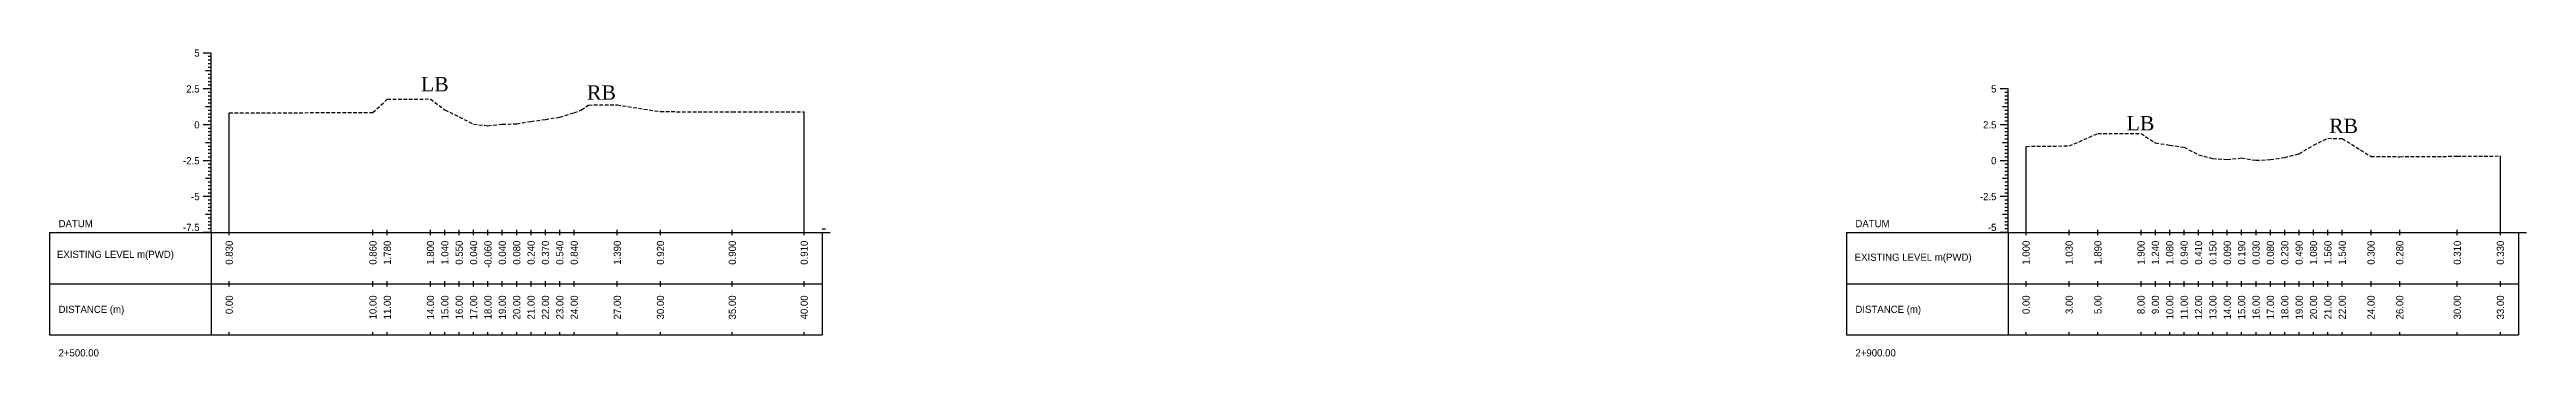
# Model space of a CAD drawing. Header units: inches. Extents: x 3247 to 4722, y -1199 to -293.
# Drawn here: x 4547.9 to 4720.2, y -858.4 to -837 of the extents above; entities that cross this region are included whole.
import ezdxf
from ezdxf.enums import TextEntityAlignment as Align

# ---------------------------------------------------------------- set-up
doc = ezdxf.new("R2010")
doc.units = ezdxf.units.IN
doc.header["$MEASUREMENT"] = 0
doc.linetypes.add('HIDDEN', pattern=[0.375, 0.25, -0.125])
doc.layers.add('CS_Drawing', color=7, linetype='Continuous')
doc.layers.add('GL', color=3, linetype='HIDDEN')
doc.styles.add('romans', font='romans.shx')

msp = doc.modelspace()

# ---------------------------------------------------------------- linework, layer by layer
at = {"layer": 'CS_Drawing'}
for p, q in [((4559.15, -837.22), (4558.59, -837.22)), ((4559.15, -837.22), (4558.76, -837.22)), ((4559.15, -837.22), (4558.93, -837.22)), ((4559.15, -849.72), (4559.15, -837.22)), ((4559.15, -838.47), (4558.76, -838.47)), ((4559.15, -837.47), (4558.93, -837.47)), ((4559.15, -837.72), (4558.93, -837.72)), ((4559.15, -837.97), (4558.93, -837.97)), ((4559.15, -838.22), (4558.93, -838.22)), ((4559.15, -838.47), (4558.93, -838.47)), ((4559.15, -838.72), (4558.93, -838.72)), ((4559.15, -838.97), (4558.93, -838.97)), ((4559.15, -839.72), (4558.59, -839.72)), ((4559.15, -839.72), (4558.76, -839.72)), ((4559.15, -839.22), (4558.93, -839.22)), ((4559.15, -839.47), (4558.93, -839.47)), ((4559.15, -839.72), (4558.93, -839.72)), ((4559.15, -839.97), (4558.93, -839.97)), ((4559.15, -840.22), (4558.93, -840.22)), ((4559.15, -840.47), (4558.93, -840.47)), ((4559.15, -840.72), (4558.93, -840.72)), ((4684.15, -839.72), (4683.59, -839.72)), ((4684.15, -839.72), (4683.76, -839.72)), ((4684.15, -839.72), (4683.93, -839.72)), ((4684.15, -839.97), (4683.93, -839.97)), ((4684.15, -840.22), (4683.93, -840.22)), ((4684.15, -840.47), (4683.93, -840.47)), ((4684.15, -840.72), (4683.93, -840.72)), ((4684.15, -849.72), (4684.15, -839.72)), ((4559.15, -842.22), (4558.59, -842.22)), ((4559.15, -840.97), (4558.76, -840.97)), ((4559.15, -842.22), (4558.76, -842.22)), ((4559.15, -840.97), (4558.93, -840.97)), ((4559.15, -841.22), (4558.93, -841.22)), ((4559.15, -841.47), (4558.93, -841.47)), ((4559.15, -841.72), (4558.93, -841.72)), ((4559.15, -841.97), (4558.93, -841.97)), ((4559.15, -842.22), (4558.93, -842.22)), ((4559.15, -842.47), (4558.93, -842.47)), ((4560.4, -849.72), (4560.4, -841.39)), ((4600.4, -849.72), (4600.4, -841.31)), ((4684.15, -842.22), (4683.59, -842.22)), ((4684.15, -840.97), (4683.76, -840.97)), ((4684.15, -842.22), (4683.76, -842.22)), ((4684.15, -840.97), (4683.93, -840.97)), ((4684.15, -841.22), (4683.93, -841.22)), ((4684.15, -841.47), (4683.93, -841.47)), ((4684.15, -841.72), (4683.93, -841.72)), ((4684.15, -841.97), (4683.93, -841.97)), ((4684.15, -842.22), (4683.93, -842.22)), ((4684.15, -842.47), (4683.93, -842.47)), ((4559.15, -843.47), (4558.76, -843.47)), ((4559.15, -842.72), (4558.93, -842.72)), ((4559.15, -842.97), (4558.93, -842.97)), ((4559.15, -843.22), (4558.93, -843.22)), ((4559.15, -843.47), (4558.93, -843.47)), ((4559.15, -843.72), (4558.93, -843.72)), ((4559.15, -843.97), (4558.93, -843.97)), ((4559.15, -844.22), (4558.93, -844.22)), ((4684.15, -843.47), (4683.76, -843.47)), ((4684.15, -842.72), (4683.93, -842.72)), ((4684.15, -842.97), (4683.93, -842.97)), ((4684.15, -843.22), (4683.93, -843.22)), ((4684.15, -843.47), (4683.93, -843.47)), ((4684.15, -843.72), (4683.93, -843.72)), ((4684.15, -843.97), (4683.93, -843.97)), ((4684.15, -844.22), (4683.93, -844.22)), ((4685.4, -849.72), (4685.4, -843.72)), ((4559.15, -844.72), (4558.59, -844.72)), ((4559.15, -844.72), (4558.76, -844.72)), ((4559.15, -845.97), (4558.76, -845.97)), ((4559.15, -844.47), (4558.93, -844.47)), ((4559.15, -844.72), (4558.93, -844.72)), ((4559.15, -844.97), (4558.93, -844.97)), ((4559.15, -845.22), (4558.93, -845.22)), ((4559.15, -845.47), (4558.93, -845.47)), ((4559.15, -845.72), (4558.93, -845.72)), ((4559.15, -845.97), (4558.93, -845.97)), ((4684.15, -844.72), (4683.59, -844.72)), ((4684.15, -844.72), (4683.76, -844.72)), ((4684.15, -845.97), (4683.76, -845.97)), ((4684.15, -844.47), (4683.93, -844.47)), ((4684.15, -844.72), (4683.93, -844.72)), ((4684.15, -844.97), (4683.93, -844.97)), ((4684.15, -845.22), (4683.93, -845.22)), ((4684.15, -845.47), (4683.93, -845.47)), ((4684.15, -845.72), (4683.93, -845.72)), ((4684.15, -845.97), (4683.93, -845.97)), ((4718.4, -849.72), (4718.4, -844.39)), ((4559.15, -847.22), (4558.59, -847.22)), ((4559.15, -847.22), (4558.76, -847.22)), ((4559.15, -846.22), (4558.93, -846.22)), ((4559.15, -846.47), (4558.93, -846.47)), ((4559.15, -846.72), (4558.93, -846.72)), ((4559.15, -846.97), (4558.93, -846.97)), ((4559.15, -847.22), (4558.93, -847.22)), ((4559.15, -847.47), (4558.93, -847.47)), ((4559.15, -847.72), (4558.93, -847.72)), ((4684.15, -847.22), (4683.59, -847.22)), ((4684.15, -847.22), (4683.76, -847.22)), ((4684.15, -846.22), (4683.93, -846.22)), ((4684.15, -846.47), (4683.93, -846.47)), ((4684.15, -846.72), (4683.93, -846.72)), ((4684.15, -846.97), (4683.93, -846.97)), ((4684.15, -847.22), (4683.93, -847.22)), ((4684.15, -847.47), (4683.93, -847.47)), ((4684.15, -847.72), (4683.93, -847.72)), ((4559.15, -848.47), (4558.76, -848.47)), ((4559.15, -847.97), (4558.93, -847.97)), ((4559.15, -848.22), (4558.93, -848.22)), ((4559.15, -848.47), (4558.93, -848.47)), ((4559.15, -848.72), (4558.93, -848.72)), ((4559.15, -848.97), (4558.93, -848.97)), ((4559.15, -849.22), (4558.93, -849.22)), ((4559.15, -849.47), (4558.93, -849.47)), ((4601.65, -849.47), (4601.88, -849.47)), ((4684.15, -848.47), (4683.76, -848.47)), ((4684.15, -847.97), (4683.93, -847.97)), ((4684.15, -848.22), (4683.93, -848.22)), ((4684.15, -848.47), (4683.93, -848.47)), ((4684.15, -848.72), (4683.93, -848.72)), ((4684.15, -848.97), (4683.93, -848.97)), ((4684.15, -849.22), (4683.93, -849.22)), ((4684.15, -849.47), (4683.93, -849.47)), ((4547.9, -849.72), (4559.15, -849.72)), ((4547.9, -849.72), (4547.9, -856.85)), ((4559.15, -849.72), (4558.59, -849.72)), ((4559.15, -849.72), (4558.76, -849.72)), ((4559.15, -849.72), (4558.93, -849.72)), ((4559.15, -849.72), (4601.65, -849.72)), ((4559.15, -849.72), (4559.15, -856.85)), ((4560.4, -849.91), (4560.4, -849.54)), ((4570.4, -849.91), (4570.4, -849.54)), ((4571.4, -849.91), (4571.4, -849.54)), ((4574.4, -849.91), (4574.4, -849.54)), ((4575.4, -849.91), (4575.4, -849.54)), ((4576.4, -849.91), (4576.4, -849.54)), ((4577.4, -849.91), (4577.4, -849.54)), ((4578.4, -849.91), (4578.4, -849.54)), ((4579.4, -849.91), (4579.4, -849.54)), ((4580.4, -849.91), (4580.4, -849.54)), ((4581.4, -849.91), (4581.4, -849.54)), ((4582.4, -849.91), (4582.4, -849.54)), ((4583.4, -849.91), (4583.4, -849.54)), ((4584.4, -849.91), (4584.4, -849.54)), ((4587.4, -849.91), (4587.4, -849.54)), ((4590.4, -849.91), (4590.4, -849.54)), ((4595.4, -849.91), (4595.4, -849.54)), ((4600.4, -849.91), (4600.4, -849.54)), ((4601.65, -849.72), (4602.21, -849.72)), ((4601.65, -849.72), (4602.04, -849.72)), ((4601.65, -849.72), (4601.88, -849.72)), ((4601.65, -849.72), (4601.65, -856.85)), ((4672.9, -849.72), (4684.15, -849.72)), ((4672.9, -849.72), (4672.9, -856.85)), ((4684.15, -849.72), (4683.59, -849.72)), ((4684.15, -849.72), (4683.76, -849.72)), ((4684.15, -849.72), (4683.93, -849.72)), ((4684.15, -849.72), (4719.65, -849.72)), ((4684.15, -849.72), (4684.15, -856.85)), ((4685.4, -849.91), (4685.4, -849.54)), ((4688.4, -849.91), (4688.4, -849.54)), ((4690.4, -849.91), (4690.4, -849.54)), ((4693.4, -849.91), (4693.4, -849.54)), ((4694.4, -849.91), (4694.4, -849.54)), ((4695.4, -849.91), (4695.4, -849.54)), ((4696.4, -849.91), (4696.4, -849.54)), ((4697.4, -849.91), (4697.4, -849.54)), ((4698.4, -849.91), (4698.4, -849.54)), ((4699.4, -849.91), (4699.4, -849.54)), ((4700.4, -849.91), (4700.4, -849.54)), ((4701.4, -849.91), (4701.4, -849.54)), ((4702.4, -849.91), (4702.4, -849.54)), ((4703.4, -849.91), (4703.4, -849.54)), ((4704.4, -849.91), (4704.4, -849.54)), ((4705.4, -849.91), (4705.4, -849.54)), ((4706.4, -849.91), (4706.4, -849.54)), ((4707.4, -849.91), (4707.4, -849.54)), ((4709.4, -849.91), (4709.4, -849.54)), ((4711.4, -849.91), (4711.4, -849.54)), ((4715.4, -849.91), (4715.4, -849.54)), ((4718.4, -849.91), (4718.4, -849.54)), ((4719.65, -849.72), (4720.21, -849.72)), ((4719.65, -849.72), (4720.04, -849.72)), ((4719.65, -849.72), (4719.88, -849.72)), ((4719.65, -849.72), (4719.65, -856.85)), ((4547.9, -853.29), (4559.15, -853.29)), ((4559.15, -853.29), (4601.65, -853.29)), ((4559.15, -853.29), (4601.65, -853.29)), ((4560.4, -853.47), (4560.4, -853.1)), ((4570.4, -853.47), (4570.4, -853.1)), ((4571.4, -853.47), (4571.4, -853.1)), ((4574.4, -853.47), (4574.4, -853.1)), ((4575.4, -853.47), (4575.4, -853.1)), ((4576.4, -853.47), (4576.4, -853.1)), ((4577.4, -853.47), (4577.4, -853.1)), ((4578.4, -853.47), (4578.4, -853.1)), ((4579.4, -853.47), (4579.4, -853.1)), ((4580.4, -853.47), (4580.4, -853.1)), ((4581.4, -853.47), (4581.4, -853.1)), ((4582.4, -853.47), (4582.4, -853.1)), ((4583.4, -853.47), (4583.4, -853.1)), ((4584.4, -853.47), (4584.4, -853.1)), ((4587.4, -853.47), (4587.4, -853.1)), ((4590.4, -853.47), (4590.4, -853.1)), ((4595.4, -853.47), (4595.4, -853.1)), ((4600.4, -853.47), (4600.4, -853.1)), ((4672.9, -853.29), (4684.15, -853.29)), ((4684.15, -853.29), (4719.65, -853.29)), ((4684.15, -853.29), (4719.65, -853.29)), ((4685.4, -853.47), (4685.4, -853.1)), ((4688.4, -853.47), (4688.4, -853.1)), ((4690.4, -853.47), (4690.4, -853.1)), ((4693.4, -853.47), (4693.4, -853.1)), ((4694.4, -853.47), (4694.4, -853.1)), ((4695.4, -853.47), (4695.4, -853.1)), ((4696.4, -853.47), (4696.4, -853.1)), ((4697.4, -853.47), (4697.4, -853.1)), ((4698.4, -853.47), (4698.4, -853.1)), ((4699.4, -853.47), (4699.4, -853.1)), ((4700.4, -853.47), (4700.4, -853.1)), ((4701.4, -853.47), (4701.4, -853.1)), ((4702.4, -853.47), (4702.4, -853.1)), ((4703.4, -853.47), (4703.4, -853.1)), ((4704.4, -853.47), (4704.4, -853.1)), ((4705.4, -853.47), (4705.4, -853.1)), ((4706.4, -853.47), (4706.4, -853.1)), ((4707.4, -853.47), (4707.4, -853.1)), ((4709.4, -853.47), (4709.4, -853.1)), ((4711.4, -853.47), (4711.4, -853.1)), ((4715.4, -853.47), (4715.4, -853.1)), ((4718.4, -853.47), (4718.4, -853.1)), ((4547.9, -856.85), (4559.15, -856.85)), ((4559.15, -856.85), (4601.65, -856.85)), ((4560.4, -856.85), (4560.4, -856.66)), ((4570.4, -856.85), (4570.4, -856.66)), ((4571.4, -856.85), (4571.4, -856.66)), ((4574.4, -856.85), (4574.4, -856.66)), ((4575.4, -856.85), (4575.4, -856.66)), ((4576.4, -856.85), (4576.4, -856.66)), ((4577.4, -856.85), (4577.4, -856.66)), ((4578.4, -856.85), (4578.4, -856.66)), ((4579.4, -856.85), (4579.4, -856.66)), ((4580.4, -856.85), (4580.4, -856.66)), ((4581.4, -856.85), (4581.4, -856.66)), ((4582.4, -856.85), (4582.4, -856.66)), ((4583.4, -856.85), (4583.4, -856.66)), ((4584.4, -856.85), (4584.4, -856.66)), ((4587.4, -856.85), (4587.4, -856.66)), ((4590.4, -856.85), (4590.4, -856.66)), ((4595.4, -856.85), (4595.4, -856.66)), ((4600.4, -856.85), (4600.4, -856.66)), ((4672.9, -856.85), (4684.15, -856.85)), ((4684.15, -856.85), (4719.65, -856.85)), ((4685.4, -856.85), (4685.4, -856.66)), ((4688.4, -856.85), (4688.4, -856.66)), ((4690.4, -856.85), (4690.4, -856.66)), ((4693.4, -856.85), (4693.4, -856.66)), ((4694.4, -856.85), (4694.4, -856.66)), ((4695.4, -856.85), (4695.4, -856.66)), ((4696.4, -856.85), (4696.4, -856.66)), ((4697.4, -856.85), (4697.4, -856.66)), ((4698.4, -856.85), (4698.4, -856.66)), ((4699.4, -856.85), (4699.4, -856.66)), ((4700.4, -856.85), (4700.4, -856.66)), ((4701.4, -856.85), (4701.4, -856.66)), ((4702.4, -856.85), (4702.4, -856.66)), ((4703.4, -856.85), (4703.4, -856.66)), ((4704.4, -856.85), (4704.4, -856.66)), ((4705.4, -856.85), (4705.4, -856.66)), ((4706.4, -856.85), (4706.4, -856.66)), ((4707.4, -856.85), (4707.4, -856.66)), ((4709.4, -856.85), (4709.4, -856.66)), ((4711.4, -856.85), (4711.4, -856.66)), ((4715.4, -856.85), (4715.4, -856.66)), ((4718.4, -856.85), (4718.4, -856.66))]:
    msp.add_line(p, q, dxfattribs=at)
at = {"layer": 'GL'}
for points in [[(4560.4, -841.39), (4570.4, -841.36), (4571.4, -840.44), (4574.4, -840.42), (4575.4, -841.18), (4576.4, -841.67), (4577.4, -842.18), (4578.4, -842.28), (4579.4, -842.18), (4580.4, -842.14), (4581.4, -841.98), (4582.4, -841.85), (4583.4, -841.68), (4584.4, -841.38), (4584.9, -841.18), (4585.4, -840.84), (4587.4, -840.83), (4590.4, -841.3), (4595.4, -841.32), (4600.4, -841.31)], [(4685.4, -843.72), (4688.4, -843.69), (4690.4, -842.83), (4693.4, -842.82), (4694.4, -843.48), (4695.4, -843.64), (4696.4, -843.78), (4697.4, -844.31), (4698.4, -844.57), (4699.4, -844.63), (4700.4, -844.53), (4701.4, -844.69), (4702.4, -844.64), (4703.4, -844.49), (4704.4, -844.23), (4705.4, -843.64), (4706.4, -843.16), (4707.4, -843.18), (4709.4, -844.42), (4711.4, -844.44), (4715.4, -844.41), (4718.4, -844.39)]]:
    msp.add_lwpolyline(points, dxfattribs=at)

# ---------------------------------------------------------------- texts
at = {"char_height": 1, "width": 685.1065, "attachment_point": 1, "style": 'romans'}
for s, insert in [('{\\fTimes New Roman|b0|i0|c0|p18;LB}', (4573.74, -838.89)), ('{\\fTimes New Roman|b0|i0|c0|p18;RB}', (4585.29, -839.47)), ('{\\fTimes New Roman|b0|i0|c0|p18;LB}', (4692.4, -841.61)), ('{\\fTimes New Roman|b0|i0|c0|p18;RB}', (4706.48, -841.79))]:
    msp.add_mtext(s, dxfattribs=dict(at, insert=insert))
at = {"layer": 'CS_Drawing'}
for s, p in [('5', (4558.34, -837.22)), ('2.5', (4558.34, -839.72)), ('5', (4683.34, -839.72)), ('0', (4558.34, -842.22)), ('2.5', (4683.34, -842.22)), ('-2.5', (4558.34, -844.72)), ('0', (4683.34, -844.72)), ('-5', (4558.34, -847.22)), ('-2.5', (4683.34, -847.22))]:
    msp.add_text(s, height=0.5, dxfattribs=at).set_placement(p, align=Align.MIDDLE_RIGHT)
for s, p in [('DATUM', (4548.53, -849.1)), ('DATUM', (4673.53, -849.1)), ('EXISTING LEVEL m(PWD)', (4548.42, -851.24)), ('EXISTING LEVEL m(PWD)', (4673.48, -851.44)), ('DISTANCE (m)', (4548.53, -855.07)), ('DISTANCE (m)', (4673.53, -855.07)), ('2+500.00', (4548.53, -858.1)), ('2+900.00', (4673.53, -858.1))]:
    msp.add_text(s, height=0.5, dxfattribs=at).set_placement(p, align=Align.MIDDLE_LEFT)
for s, p in [('-7.5', (4558.34, -849.61)), ('-5', (4683.34, -849.61))]:
    msp.add_text(s, height=0.5, dxfattribs=at).set_placement(p, align=Align.RIGHT)
for s, p in [('0.830', (4560.4, -850.29)), ('0.860', (4570.4, -850.29)), ('1.780', (4571.4, -850.29)), ('1.800', (4574.4, -850.29)), ('1.040', (4575.4, -850.29)), ('0.550', (4576.4, -850.29)), ('0.040', (4577.4, -850.29)), ('-0.060', (4578.4, -850.29)), ('0.040', (4579.4, -850.29)), ('0.080', (4580.4, -850.29)), ('0.240', (4581.4, -850.29)), ('0.370', (4582.4, -850.29)), ('0.540', (4583.4, -850.29)), ('0.840', (4584.4, -850.29)), ('1.390', (4587.4, -850.29)), ('0.920', (4590.4, -850.29)), ('0.900', (4595.4, -850.29)), ('0.910', (4600.4, -850.29)), ('1.000', (4685.4, -850.29)), ('1.030', (4688.4, -850.29)), ('1.890', (4690.4, -850.29)), ('1.900', (4693.4, -850.29)), ('1.240', (4694.4, -850.29)), ('1.080', (4695.4, -850.29)), ('0.940', (4696.4, -850.29)), ('0.410', (4697.4, -850.29)), ('0.150', (4698.4, -850.29)), ('0.090', (4699.4, -850.29)), ('0.190', (4700.4, -850.29)), ('0.030', (4701.4, -850.29)), ('0.080', (4702.4, -850.29)), ('0.230', (4703.4, -850.29)), ('0.490', (4704.4, -850.29)), ('1.080', (4705.4, -850.29)), ('1.560', (4706.4, -850.29)), ('1.540', (4707.4, -850.29)), ('0.300', (4709.4, -850.29)), ('0.280', (4711.4, -850.29)), ('0.310', (4715.4, -850.29)), ('0.330', (4718.4, -850.29)), ('0.00', (4560.4, -854.1)), ('10.00', (4570.4, -854.1)), ('11.00', (4571.4, -854.1)), ('14.00', (4574.4, -854.1)), ('15.00', (4575.4, -854.1)), ('16.00', (4576.4, -854.1)), ('17.00', (4577.4, -854.1)), ('18.00', (4578.4, -854.1)), ('19.00', (4579.4, -854.1)), ('20.00', (4580.4, -854.1)), ('21.00', (4581.4, -854.1)), ('22.00', (4582.4, -854.1)), ('23.00', (4583.4, -854.1)), ('24.00', (4584.4, -854.1)), ('27.00', (4587.4, -854.1)), ('30.00', (4590.4, -854.1)), ('35.00', (4595.4, -854.1)), ('40.00', (4600.4, -854.1)), ('0.00', (4685.4, -854.1)), ('3.00', (4688.4, -854.1)), ('5.00', (4690.4, -854.1)), ('8.00', (4693.4, -854.1)), ('9.00', (4694.4, -854.1)), ('10.00', (4695.4, -854.1)), ('11.00', (4696.4, -854.1)), ('12.00', (4697.4, -854.1)), ('13.00', (4698.4, -854.1)), ('14.00', (4699.4, -854.1)), ('15.00', (4700.4, -854.1)), ('16.00', (4701.4, -854.1)), ('17.00', (4702.4, -854.1)), ('18.00', (4703.4, -854.1)), ('19.00', (4704.4, -854.1)), ('20.00', (4705.4, -854.1)), ('21.00', (4706.4, -854.1)), ('22.00', (4707.4, -854.1)), ('24.00', (4709.4, -854.1)), ('26.00', (4711.4, -854.1)), ('30.00', (4715.4, -854.1)), ('33.00', (4718.4, -854.1))]:
    msp.add_text(s, height=0.5, rotation=90, dxfattribs=at).set_placement(p, align=Align.MIDDLE_RIGHT)

doc.saveas('drawing.dxf')
